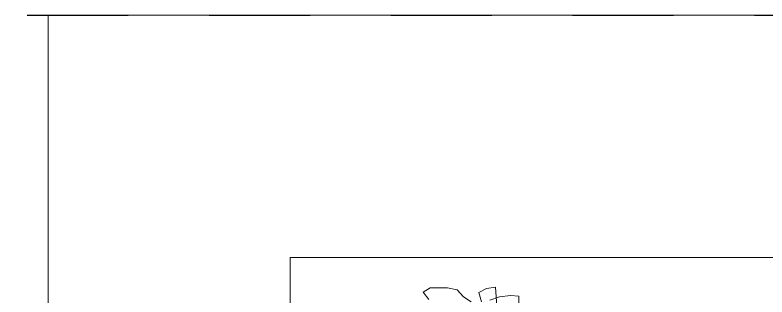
# Model space of a CAD drawing. Header units: metres. Extents: x -58 to 722, y -1100 to 345.
# Drawn here: x 23.323 to 24.254, y 108.403 to 108.751 of the extents above; entities that cross this region are included whole.
import ezdxf

# ---------------------------------------------------------------- set-up
doc = ezdxf.new("R2010")
doc.units = ezdxf.units.M
doc.header["$MEASUREMENT"] = 0
doc.linetypes.add('HIDDEN2', pattern=[0.1875, 0.125, -0.0625])
doc.layers.add('FSR_ARQ_002MURO', color=150, linetype='Continuous', lineweight=30)
doc.layers.add('FSR_ARQ_006ARBOLES', color=74, linetype='Continuous', lineweight=0)
doc.layers.add('FSR_ARQ_007PROYECCIONES', color=200, linetype='HIDDEN2')

# ---------------------------------------------------------------- blocks, each defined once
blk = doc.blocks.new('arboles fsr 01')
at = {"layer": 'FSR_ARQ_006ARBOLES'}
for points in [[(186.34245, -34.71414), (186.34246, -34.70556), (186.35104, -34.70485), (186.36249, -34.7063), (186.3725, -34.70988)], [(186.36534, -34.71488), (186.36606, -34.7063), (186.36679, -34.69629), (186.37608, -34.69773), (186.38395, -34.70202), (186.38108, -34.71132)], [(186.39181, -34.71133), (186.39968, -34.70633), (186.40612, -34.69918), (186.41613, -34.69705), (186.43401, -34.69706), (186.44116, -34.70136), (186.43543, -34.70922)]]:
    blk.add_lwpolyline(points, dxfattribs=at)

msp = doc.modelspace()

# ---------------------------------------------------------------- linework, layer by layer
at = {"layer": 'FSR_ARQ_002MURO', "lineweight": 0}
for points in [[(25.36135, 108.75149), (23.36447, 108.75149), (23.36447, 105.95149)], [(25.36135, 108.45149), (23.66385, 108.45149), (23.66385, 105.95149)]]:
    msp.add_lwpolyline(points, dxfattribs=at)
at = {"layer": 'FSR_ARQ_007PROYECCIONES'}
msp.add_lwpolyline([(20.41338, 108.75149), (24.96135, 108.75149)], dxfattribs=at)

# ---------------------------------------------------------------- block references
at = {"layer": 'FSR_ARQ_006ARBOLES', "xscale": -1.2, "yscale": 1.2, "zscale": 1.2}
msp.add_blockref('arboles fsr 01', (247.55793, 150.05057), dxfattribs=at)

doc.saveas('drawing.dxf')
